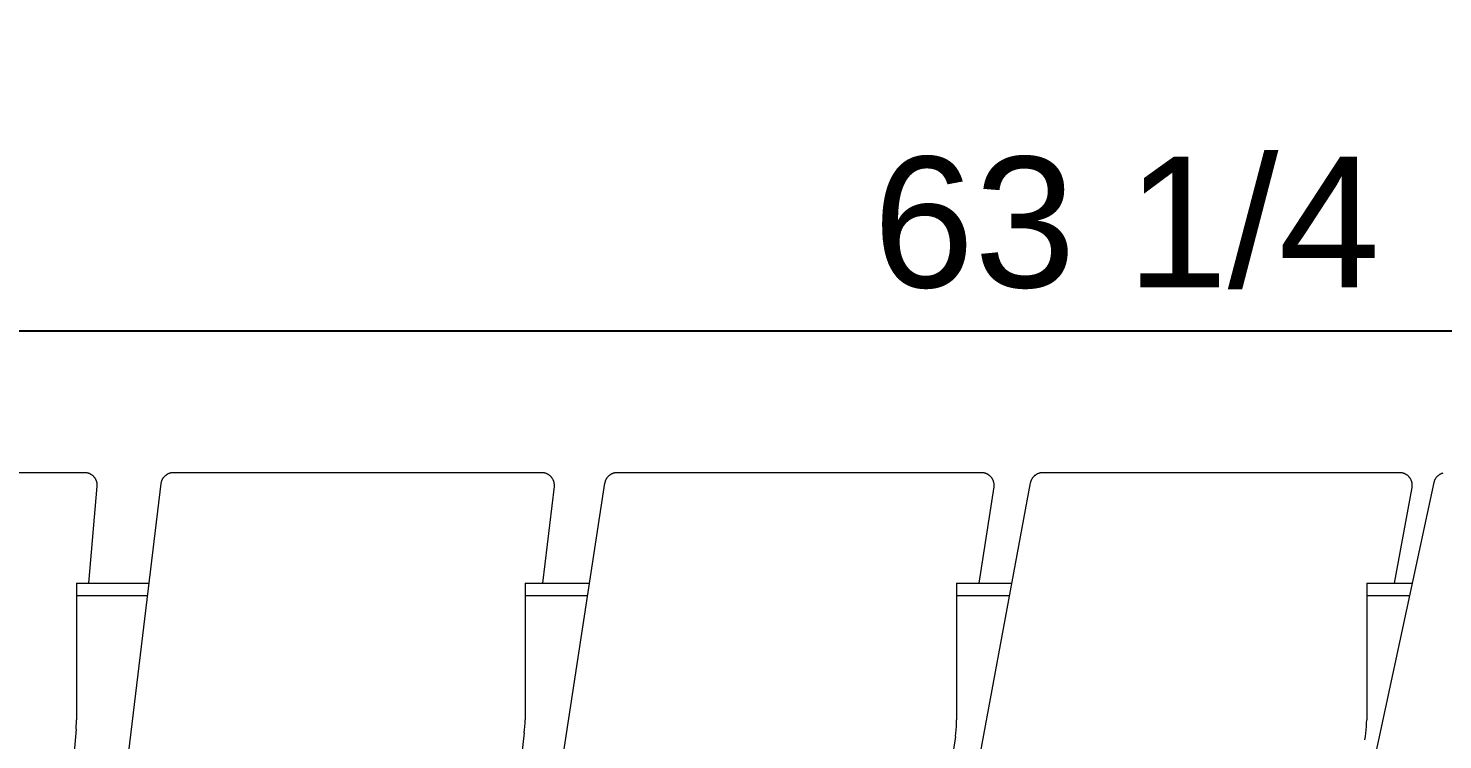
# Model space of a CAD drawing. Header units: inches. Extents: x -11 to 189, y -7 to 133.
# Drawn here: x 134.51 to 152.12, y 124.2 to 133.05 of the extents above; entities that cross this region are included whole.
import ezdxf

# ---------------------------------------------------------------- set-up
doc = ezdxf.new("R2010")
doc.units = ezdxf.units.IN
doc.layers.add('ZANO_R', color=7, linetype='Continuous', lineweight=0)
doc.layers.add('ZANO_W', color=1, linetype='Continuous', lineweight=0)
doc.styles.get("Standard").update_dxf_attribs({"font": 'arial.ttf'})
doc.dimstyles.new('amerykanie', dxfattribs={"dimtxt": 50, "dimasz": 50, "dimexe": 0.5, "dimexo": 0.5, "dimgap": 1, "dimtad": 1, "dimdec": 0, "dimzin": 0, "dimlunit": 5, "dimtxsty": 'Standard', "dimcen": 0.09, "dimclrd": 1, "dimclre": 1, "dimclrt": 1, "dimazin": 0, "dimtfac": 1, "dimtdec": 0, "dimtmove": 0, "dimatfit": 3, "dimfxl": 1, "dimtzin": 0, "dimarcsym": 1})

# ---------------------------------------------------------------- blocks, each defined once
blk = doc.blocks.new('*D405')
at = {"layer": 'ZANO_W', "color": 1, "lineweight": -2}
for p, q in [((116.545, 116.452), (116.545, 129.787)), ((179.816, 127.886), (179.816, 129.787)), ((117.545, 129.287), (178.816, 129.287))]:
    blk.add_line(p, q, dxfattribs=at)
at = {"layer": 'ZANO_W', "color": 1}
for points in [[(117.545, 129.454), (117.545, 129.121), (116.545, 129.287)], [(178.816, 129.121), (178.816, 129.454), (179.816, 129.287)]]:
    blk.add_solid(points, dxfattribs=at)
at = {"layer": 'ZANO_W', "color": 1, "insert": (148.18, 130.628), "char_height": 1.625, "attachment_point": 5}
blk.add_mtext('63 1/4', dxfattribs=at)

msp = doc.modelspace()

# ---------------------------------------------------------------- linework, layer by layer
at = {"layer": 'ZANO_R'}
for p, q in [((130.62746, 127.52506), (134.91177, 127.52506)), ((134.91177, 127.52506), (135.20909, 127.52506)), ((135.20909, 127.52506), (135.21452, 127.52497)), ((135.21452, 127.52497), (135.21995, 127.52468)), ((135.21995, 127.52468), (135.22536, 127.52422)), ((135.22536, 127.52422), (135.23076, 127.52356)), ((135.23076, 127.52356), (135.23613, 127.52272)), ((135.23613, 127.52272), (135.24147, 127.5217)), ((135.24147, 127.5217), (135.24677, 127.52049)), ((135.24677, 127.52049), (135.25202, 127.51909)), ((135.25202, 127.51909), (135.25722, 127.51752)), ((135.25722, 127.51752), (135.26237, 127.51577)), ((135.26237, 127.51577), (135.26745, 127.51385)), ((135.26745, 127.51385), (135.27246, 127.51174)), ((135.27246, 127.51174), (135.2774, 127.50947)), ((135.2774, 127.50947), (135.28225, 127.50703)), ((135.28225, 127.50703), (135.28702, 127.50442)), ((135.28702, 127.50442), (135.2917, 127.50165)), ((135.2917, 127.50165), (135.29628, 127.49872)), ((135.29628, 127.49872), (135.30075, 127.49563)), ((135.30075, 127.49563), (135.30511, 127.4924)), ((135.30511, 127.4924), (135.30936, 127.48901)), ((135.30936, 127.48901), (135.31349, 127.48547)), ((135.31349, 127.48547), (135.3175, 127.4818)), ((135.3175, 127.4818), (135.32138, 127.47799)), ((135.32138, 127.47799), (135.32512, 127.47405)), ((135.32512, 127.47405), (135.32873, 127.46998)), ((135.32873, 127.46998), (135.33219, 127.4658)), ((136.199, 127.4657), (136.20246, 127.46989)), ((136.20246, 127.46989), (136.20607, 127.47397)), ((136.20607, 127.47397), (136.20981, 127.47791)), ((136.20981, 127.47791), (136.21369, 127.48173)), ((136.21369, 127.48173), (136.21769, 127.48541)), ((136.21769, 127.48541), (136.22183, 127.48895)), ((136.22183, 127.48895), (136.22608, 127.49234)), ((136.22608, 127.49234), (136.23044, 127.49558)), ((136.23044, 127.49558), (136.23492, 127.49868)), ((136.23492, 127.49868), (136.2395, 127.50161)), ((136.2395, 127.50161), (136.24418, 127.50439)), ((136.24418, 127.50439), (136.24895, 127.507)), ((136.24895, 127.507), (136.25381, 127.50945)), ((136.25381, 127.50945), (136.25875, 127.51172)), ((136.25875, 127.51172), (136.26377, 127.51383)), ((136.26377, 127.51383), (136.26885, 127.51576)), ((136.26885, 127.51576), (136.274, 127.51751)), ((136.274, 127.51751), (136.27921, 127.51908)), ((136.27921, 127.51908), (136.28447, 127.52048)), ((136.28447, 127.52048), (136.28977, 127.52169)), ((136.28977, 127.52169), (136.29511, 127.52272)), ((136.29511, 127.52272), (136.30049, 127.52356)), ((136.30049, 127.52356), (136.30589, 127.52421)), ((136.30589, 127.52421), (136.31131, 127.52468)), ((136.31131, 127.52468), (136.31674, 127.52497)), ((136.31674, 127.52497), (136.32218, 127.52506)), ((136.32218, 127.52506), (140.48298, 127.52506)), ((140.48298, 127.52506), (140.89909, 127.52506)), ((140.89909, 127.52506), (140.90452, 127.52497)), ((140.90452, 127.52497), (140.90994, 127.52469)), ((140.90994, 127.52469), (140.91536, 127.52422)), ((140.91536, 127.52422), (140.92075, 127.52356)), ((140.92075, 127.52356), (140.92612, 127.52272)), ((140.92612, 127.52272), (140.93146, 127.5217)), ((140.93146, 127.5217), (140.93675, 127.52049)), ((140.93675, 127.52049), (140.94201, 127.5191)), ((140.94201, 127.5191), (140.94721, 127.51753)), ((140.94721, 127.51753), (140.95235, 127.51578)), ((140.95235, 127.51578), (140.95743, 127.51385)), ((140.95743, 127.51385), (140.96244, 127.51175)), ((140.96244, 127.51175), (140.96738, 127.50948)), ((140.96738, 127.50948), (140.97223, 127.50704)), ((140.97223, 127.50704), (140.977, 127.50443)), ((140.977, 127.50443), (140.98168, 127.50166)), ((140.98168, 127.50166), (140.98625, 127.49874)), ((140.98625, 127.49874), (140.99073, 127.49565)), ((140.99073, 127.49565), (140.99509, 127.49241)), ((140.99509, 127.49241), (140.99934, 127.48903)), ((140.99934, 127.48903), (141.00347, 127.4855)), ((141.00347, 127.4855), (141.00747, 127.48183)), ((141.00747, 127.48183), (141.01135, 127.47802)), ((141.01135, 127.47802), (141.01509, 127.47408)), ((141.01509, 127.47408), (141.0187, 127.47001)), ((141.0187, 127.47001), (141.02216, 127.46583)), ((141.72208, 127.46555), (141.72555, 127.46975)), ((141.72555, 127.46975), (141.72915, 127.47384)), ((141.72915, 127.47384), (141.7329, 127.47779)), ((141.7329, 127.47779), (141.73678, 127.48162)), ((141.73678, 127.48162), (141.74078, 127.4853)), ((141.74078, 127.4853), (141.74492, 127.48885)), ((141.74492, 127.48885), (141.74917, 127.49225)), ((141.74917, 127.49225), (141.75354, 127.49551)), ((141.75354, 127.49551), (141.75802, 127.49861)), ((141.75802, 127.49861), (141.7626, 127.50155)), ((141.7626, 127.50155), (141.76729, 127.50433)), ((141.76729, 127.50433), (141.77206, 127.50695)), ((141.77206, 127.50695), (141.77693, 127.5094)), ((141.77693, 127.5094), (141.78187, 127.51169)), ((141.78187, 127.51169), (141.7869, 127.5138)), ((141.7869, 127.5138), (141.79199, 127.51573)), ((141.79199, 127.51573), (141.79714, 127.51749)), ((141.79714, 127.51749), (141.80236, 127.51907)), ((141.80236, 127.51907), (141.80762, 127.52047)), ((141.80762, 127.52047), (141.81293, 127.52168)), ((141.81293, 127.52168), (141.81828, 127.52271)), ((141.81828, 127.52271), (141.82366, 127.52355)), ((141.82366, 127.52355), (141.82907, 127.52421)), ((141.82907, 127.52421), (141.8345, 127.52468)), ((141.8345, 127.52468), (141.83994, 127.52497)), ((141.83994, 127.52497), (141.84538, 127.52506)), ((141.84538, 127.52506), (145.84225, 127.52506)), ((145.84225, 127.52506), (146.37311, 127.52506)), ((146.37311, 127.52506), (146.37853, 127.52497)), ((146.37853, 127.52497), (146.38395, 127.52469)), ((146.38395, 127.52469), (146.38936, 127.52422)), ((146.38936, 127.52422), (146.39475, 127.52357)), ((146.39475, 127.52357), (146.40011, 127.52273)), ((146.40011, 127.52273), (146.40544, 127.5217)), ((146.40544, 127.5217), (146.41073, 127.5205)), ((146.41073, 127.5205), (146.41598, 127.51911)), ((146.41598, 127.51911), (146.42118, 127.51754)), ((146.42118, 127.51754), (146.42631, 127.5158)), ((146.42631, 127.5158), (146.43139, 127.51388)), ((146.43139, 127.51388), (146.4364, 127.51178)), ((146.4364, 127.51178), (146.44133, 127.50951)), ((146.44133, 127.50951), (146.44618, 127.50708)), ((146.44618, 127.50708), (146.45094, 127.50448)), ((146.45094, 127.50448), (146.45561, 127.50171)), ((146.45561, 127.50171), (146.46019, 127.49879)), ((146.46019, 127.49879), (146.46466, 127.49571)), ((146.46466, 127.49571), (146.46902, 127.49248)), ((146.46902, 127.49248), (146.47327, 127.4891)), ((146.47327, 127.4891), (146.47739, 127.48558)), ((146.47739, 127.48558), (146.4814, 127.48192)), ((146.4814, 127.48192), (146.48527, 127.47812)), ((146.48527, 127.47812), (146.48902, 127.47418)), ((146.48902, 127.47418), (146.49262, 127.47013)), ((146.49262, 127.47013), (146.49608, 127.46595)), ((147.01988, 127.46525), (147.02334, 127.46947)), ((147.02334, 127.46947), (147.02695, 127.47357)), ((147.02695, 127.47357), (147.03069, 127.47755)), ((147.03069, 127.47755), (147.03457, 127.48139)), ((147.03457, 127.48139), (147.03859, 127.4851)), ((147.03859, 127.4851), (147.04272, 127.48866)), ((147.04272, 127.48866), (147.04698, 127.49208)), ((147.04698, 127.49208), (147.05136, 127.49535)), ((147.05136, 127.49535), (147.05585, 127.49847)), ((147.05585, 127.49847), (147.06044, 127.50142)), ((147.06044, 127.50142), (147.06513, 127.50422)), ((147.06513, 127.50422), (147.06991, 127.50685)), ((147.06991, 127.50685), (147.07479, 127.50932)), ((147.07479, 127.50932), (147.07975, 127.51161)), ((147.07975, 127.51161), (147.08478, 127.51374)), ((147.08478, 127.51374), (147.08988, 127.51568)), ((147.08988, 127.51568), (147.09505, 127.51745)), ((147.09505, 127.51745), (147.10028, 127.51904)), ((147.10028, 127.51904), (147.10555, 127.52044)), ((147.10555, 127.52044), (147.11088, 127.52166)), ((147.11088, 127.52166), (147.11624, 127.5227)), ((147.11624, 127.5227), (147.12164, 127.52355)), ((147.12164, 127.52355), (147.12706, 127.52421)), ((147.12706, 127.52421), (147.1325, 127.52468)), ((147.1325, 127.52468), (147.13796, 127.52497)), ((147.13796, 127.52497), (147.14342, 127.52506)), ((147.14342, 127.52506), (150.93752, 127.52506)), ((150.93752, 127.52506), (151.57796, 127.52506)), ((151.57796, 127.52506), (151.58337, 127.52497)), ((151.58337, 127.52497), (151.58878, 127.52469)), ((151.58878, 127.52469), (151.59418, 127.52422)), ((151.59418, 127.52422), (151.59956, 127.52357)), ((151.59956, 127.52357), (151.60491, 127.52274)), ((151.60491, 127.52274), (151.61023, 127.52172)), ((151.61023, 127.52172), (151.61551, 127.52052)), ((151.61551, 127.52052), (151.62075, 127.51914)), ((151.62075, 127.51914), (151.62593, 127.51757)), ((151.62593, 127.51757), (151.63106, 127.51584)), ((151.63106, 127.51584), (151.63613, 127.51392)), ((151.63613, 127.51392), (151.64113, 127.51184)), ((151.64113, 127.51184), (151.64605, 127.50958)), ((151.64605, 127.50958), (151.65089, 127.50715)), ((151.65089, 127.50715), (151.65565, 127.50456)), ((151.65565, 127.50456), (151.66032, 127.50181)), ((151.66032, 127.50181), (151.66488, 127.4989)), ((151.66488, 127.4989), (151.66935, 127.49583)), ((151.66935, 127.49583), (151.6737, 127.49261)), ((151.6737, 127.49261), (151.67795, 127.48924)), ((151.67795, 127.48924), (151.68207, 127.48573)), ((151.68207, 127.48573), (151.68607, 127.48208)), ((151.68607, 127.48208), (151.68995, 127.4783)), ((151.68995, 127.4783), (151.69369, 127.47438)), ((151.69369, 127.47438), (151.69729, 127.47034)), ((151.69729, 127.47034), (151.70076, 127.46617)), ((152.04434, 127.46902), (152.04794, 127.47315)), ((152.04794, 127.47315), (152.05169, 127.47716)), ((152.05169, 127.47716), (152.05558, 127.48103)), ((152.05558, 127.48103), (152.05959, 127.48476)), ((152.05959, 127.48476), (152.06374, 127.48836)), ((152.06374, 127.48836), (152.06801, 127.4918)), ((152.06801, 127.4918), (152.07239, 127.4951)), ((152.07239, 127.4951), (152.07689, 127.49824)), ((152.07689, 127.49824), (152.0815, 127.50122)), ((152.0815, 127.50122), (152.0862, 127.50404)), ((152.0862, 127.50404), (152.091, 127.5067)), ((152.091, 127.5067), (152.09589, 127.50918)), ((152.09589, 127.50918), (152.10087, 127.5115)), ((152.10087, 127.5115), (152.10592, 127.51364)), ((152.10592, 127.51364), (152.11104, 127.5156)), ((152.11104, 127.5156), (152.11623, 127.51738)), ((152.11623, 127.51738), (152.12148, 127.51898)), ((134.86643, 116.60265), (136.16583, 127.38642)), ((135.36599, 127.35407), (135.26207, 126.14711)), ((135.33219, 127.4658), (135.3355, 127.46149)), ((135.3355, 127.46149), (135.33867, 127.45707)), ((135.33867, 127.45707), (135.34168, 127.45255)), ((135.34168, 127.45255), (135.34453, 127.44792)), ((135.34453, 127.44792), (135.34722, 127.4432)), ((135.34722, 127.4432), (135.34975, 127.43839)), ((135.34975, 127.43839), (135.35211, 127.43349)), ((135.35211, 127.43349), (135.3543, 127.42852)), ((135.3543, 127.42852), (135.35632, 127.42347)), ((135.35632, 127.42347), (135.35816, 127.41835)), ((135.35816, 127.41835), (135.35982, 127.41318)), ((135.35982, 127.41318), (135.3613, 127.40795)), ((135.3613, 127.40795), (135.36261, 127.40267)), ((135.36261, 127.40267), (135.36373, 127.39736)), ((135.36373, 127.39736), (135.36466, 127.392)), ((135.36466, 127.392), (135.36541, 127.38662)), ((135.36541, 127.38662), (135.36598, 127.38121)), ((135.36598, 127.38121), (135.36635, 127.37579)), ((135.36636, 127.35949), (135.36599, 127.35407)), ((135.36635, 127.37579), (135.36654, 127.37036)), ((135.36655, 127.36493), (135.36636, 127.35949)), ((135.36654, 127.37036), (135.36655, 127.36493)), ((136.16583, 127.38642), (136.16657, 127.39181)), ((136.16657, 127.39181), (136.1675, 127.39717)), ((136.1675, 127.39717), (136.16862, 127.40249)), ((136.16862, 127.40249), (136.16991, 127.40777)), ((136.16991, 127.40777), (136.17139, 127.41301)), ((136.17139, 127.41301), (136.17305, 127.41819)), ((136.17305, 127.41819), (136.17489, 127.42331)), ((136.17489, 127.42331), (136.1769, 127.42836)), ((136.1769, 127.42836), (136.17909, 127.43335)), ((136.17909, 127.43335), (136.18144, 127.43825)), ((136.18144, 127.43825), (136.18397, 127.44307)), ((136.18397, 127.44307), (136.18666, 127.4478)), ((136.18666, 127.4478), (136.18951, 127.45243)), ((136.18951, 127.45243), (136.19252, 127.45696)), ((136.19252, 127.45696), (136.19568, 127.46138)), ((136.19568, 127.46138), (136.199, 127.4657)), ((140.03202, 116.60774), (141.68973, 127.39151)), ((141.05543, 127.34874), (140.91064, 126.14711)), ((141.02216, 127.46583), (141.02548, 127.46152)), ((141.02548, 127.46152), (141.02864, 127.45711)), ((141.02864, 127.45711), (141.03165, 127.45258)), ((141.03165, 127.45258), (141.03451, 127.44796)), ((141.03451, 127.44796), (141.0372, 127.44324)), ((141.0372, 127.44324), (141.03973, 127.43843)), ((141.03973, 127.43843), (141.04209, 127.43354)), ((141.04209, 127.43354), (141.04428, 127.42856)), ((141.04428, 127.42856), (141.0463, 127.42352)), ((141.0463, 127.42352), (141.04814, 127.41841)), ((141.04814, 127.41841), (141.0498, 127.41324)), ((141.0498, 127.41324), (141.05129, 127.40801)), ((141.05129, 127.40801), (141.05259, 127.40273)), ((141.05259, 127.40273), (141.05371, 127.39742)), ((141.05371, 127.39742), (141.05465, 127.39207)), ((141.05465, 127.39207), (141.0554, 127.38668)), ((141.0554, 127.38668), (141.05597, 127.38128)), ((141.05599, 127.35415), (141.05543, 127.34874)), ((141.05597, 127.38128), (141.05635, 127.37586)), ((141.05636, 127.35957), (141.05599, 127.35415)), ((141.05635, 127.37586), (141.05654, 127.37043)), ((141.05654, 127.365), (141.05636, 127.35957)), ((141.05654, 127.37043), (141.05654, 127.365)), ((141.68973, 127.39151), (141.69065, 127.39688)), ((141.69065, 127.39688), (141.69176, 127.40221)), ((141.69176, 127.40221), (141.69305, 127.4075)), ((141.69305, 127.4075), (141.69452, 127.41275)), ((141.69452, 127.41275), (141.69617, 127.41794)), ((141.69617, 127.41794), (141.698, 127.42307)), ((141.698, 127.42307), (141.70001, 127.42813)), ((141.70001, 127.42813), (141.70219, 127.43312)), ((141.70219, 127.43312), (141.70454, 127.43804)), ((141.70454, 127.43804), (141.70706, 127.44287)), ((141.70706, 127.44287), (141.70975, 127.4476)), ((141.70975, 127.4476), (141.7126, 127.45225)), ((141.7126, 127.45225), (141.71561, 127.45679)), ((141.71561, 127.45679), (141.71877, 127.46122)), ((141.71877, 127.46122), (141.72208, 127.46555)), ((144.98866, 116.61253), (146.98858, 127.3963)), ((146.52876, 127.34365), (146.34482, 126.14711)), ((146.49608, 127.46595), (146.4994, 127.46165)), ((146.4994, 127.46165), (146.50257, 127.45724)), ((146.50257, 127.45724), (146.50558, 127.45273)), ((146.50558, 127.45273), (146.50844, 127.44811)), ((146.50844, 127.44811), (146.51113, 127.4434)), ((146.51113, 127.4434), (146.51366, 127.4386)), ((146.51366, 127.4386), (146.51603, 127.43372)), ((146.51603, 127.43372), (146.51822, 127.42875)), ((146.51822, 127.42875), (146.52024, 127.42371)), ((146.52024, 127.42371), (146.52209, 127.41861)), ((146.52209, 127.41861), (146.52376, 127.41345)), ((146.52376, 127.41345), (146.52525, 127.40823)), ((146.52525, 127.40823), (146.52656, 127.40296)), ((146.52656, 127.40296), (146.52769, 127.39765)), ((146.52769, 127.39765), (146.52863, 127.39231)), ((146.52863, 127.39231), (146.52939, 127.38693)), ((146.52949, 127.34903), (146.52876, 127.34365)), ((146.52939, 127.38693), (146.52997, 127.38154)), ((146.53004, 127.35443), (146.52949, 127.34903)), ((146.52997, 127.38154), (146.53035, 127.37612)), ((146.5304, 127.35985), (146.53004, 127.35443)), ((146.53035, 127.37612), (146.53055, 127.3707)), ((146.53057, 127.36527), (146.5304, 127.35985)), ((146.53055, 127.3707), (146.53057, 127.36527)), ((146.98858, 127.3963), (146.98967, 127.40165)), ((146.98967, 127.40165), (146.99094, 127.40696)), ((146.99094, 127.40696), (146.9924, 127.41222)), ((146.9924, 127.41222), (146.99404, 127.41743)), ((146.99404, 127.41743), (146.99585, 127.42258)), ((146.99585, 127.42258), (146.99785, 127.42767)), ((146.99785, 127.42767), (147.00002, 127.43268)), ((147.00002, 127.43268), (147.00237, 127.43761)), ((147.00237, 127.43761), (147.00488, 127.44246)), ((147.00488, 127.44246), (147.00756, 127.44722)), ((147.00756, 127.44722), (147.0104, 127.45189)), ((147.0104, 127.45189), (147.01341, 127.45645)), ((147.01341, 127.45645), (147.01657, 127.4609)), ((147.01657, 127.4609), (147.01988, 127.46525)), ((149.68815, 116.61697), (152.01085, 127.40074)), ((151.7328, 127.33886), (151.51178, 126.14711)), ((151.70076, 127.46617), (151.70407, 127.46189)), ((151.70407, 127.46189), (151.70724, 127.4575)), ((151.70724, 127.4575), (151.71026, 127.453)), ((151.71026, 127.453), (151.71312, 127.4484)), ((151.71312, 127.4484), (151.71582, 127.44371)), ((151.71582, 127.44371), (151.71835, 127.43892)), ((151.71835, 127.43892), (151.72072, 127.43405)), ((151.72072, 127.43405), (151.72292, 127.4291)), ((151.72292, 127.4291), (151.72495, 127.42408)), ((151.72495, 127.42408), (151.72681, 127.41899)), ((151.72681, 127.41899), (151.72849, 127.41384)), ((151.72849, 127.41384), (151.72999, 127.40864)), ((151.72999, 127.40864), (151.73131, 127.40339)), ((151.73131, 127.40339), (151.73245, 127.39809)), ((151.73245, 127.39809), (151.73341, 127.39276)), ((151.73369, 127.34421), (151.7328, 127.33886)), ((151.73341, 127.39276), (151.73419, 127.3874)), ((151.73441, 127.34957), (151.73369, 127.34421)), ((151.73419, 127.3874), (151.73478, 127.38201)), ((151.73493, 127.35497), (151.73441, 127.34957)), ((151.73478, 127.38201), (151.73518, 127.37661)), ((151.73527, 127.36037), (151.73493, 127.35497)), ((151.73518, 127.37661), (151.7354, 127.3712)), ((151.73543, 127.36579), (151.73527, 127.36037)), ((151.7354, 127.3712), (151.73543, 127.36579)), ((152.01085, 127.40074), (152.0121, 127.40608)), ((152.0121, 127.40608), (152.01353, 127.41138)), ((152.01353, 127.41138), (152.01515, 127.41662)), ((152.01515, 127.41662), (152.01695, 127.4218)), ((152.01695, 127.4218), (152.01893, 127.42692)), ((152.01893, 127.42692), (152.02108, 127.43196)), ((152.02108, 127.43196), (152.02341, 127.43693)), ((152.02341, 127.43693), (152.02591, 127.44181)), ((152.02591, 127.44181), (152.02858, 127.4466)), ((152.02858, 127.4466), (152.03142, 127.4513)), ((152.03142, 127.4513), (152.03441, 127.4559)), ((152.03441, 127.4559), (152.03757, 127.46038)), ((152.03757, 127.46038), (152.04088, 127.46476)), ((152.04088, 127.46476), (152.04434, 127.46902)), ((135.1104, 126.14711), (135.1104, 124.44418)), ((135.1104, 126.14711), (136.0165, 126.14711)), ((140.69543, 126.14711), (140.69543, 124.44418)), ((140.69543, 126.14711), (141.49844, 126.14711)), ((146.06646, 126.14711), (146.75691, 126.14711)), ((146.06646, 126.14711), (146.06646, 124.44418)), ((151.1713, 126.14711), (151.74083, 126.14711)), ((151.1713, 126.14711), (151.1713, 124.44418)), ((135.99752, 125.98963), (135.1104, 125.98963)), ((141.47423, 125.98963), (140.69543, 125.98963)), ((146.7277, 125.98963), (146.06646, 125.98963)), ((151.70691, 125.98963), (151.1713, 125.98963)), ((135.10551, 124.3287), (134.6681, 119.24825)), ((135.10551, 124.3287), (135.10824, 124.36714)), ((135.10824, 124.36714), (135.10987, 124.40565)), ((135.10987, 124.40565), (135.1104, 124.44418)), ((140.68604, 124.28313), (140.69018, 124.32327)), ((140.69018, 124.32327), (140.69313, 124.36352)), ((140.69313, 124.36352), (140.69488, 124.40383)), ((140.69488, 124.40383), (140.69543, 124.44418)), ((146.05703, 124.28033), (146.06123, 124.32117)), ((146.06123, 124.32117), (146.0642, 124.36211)), ((146.0642, 124.36211), (146.06595, 124.40313)), ((146.06595, 124.40313), (146.06646, 124.44418)), ((151.16227, 124.28006), (151.16636, 124.32097)), ((151.16636, 124.32097), (151.16923, 124.36199)), ((151.16923, 124.36199), (151.17088, 124.40307)), ((151.17088, 124.40307), (151.1713, 124.44418)), ((140.68604, 124.28313), (140.07936, 119.24825)), ((146.0516, 124.23964), (145.28431, 119.24825)), ((146.0516, 124.23964), (146.05703, 124.28033)), ((151.15043, 124.1987), (151.15696, 124.23929)), ((151.15696, 124.23929), (151.16227, 124.28006))]:
    msp.add_line(p, q, dxfattribs=at)

# ---------------------------------------------------------------- dimensions: what is measured, and where the dimension line sits
at = {"layer": 'ZANO_W'}
dim = msp.add_linear_dim(base=(179.81591, 129.28729), p1=(116.54452, 115.95209), p2=(179.81591, 127.38558), dimstyle='amerykanie', override={"dimtxt": 1.625, "dimasz": 1, "dimgap": 0.5, "dimdec": 4, "dimaunit": 1, "dimadec": 1, "dimtdec": 4, "dimtmove": 1, "dimfrac": 2}, dxfattribs=at)
dim.commit()
dim.dimension.update_dxf_attribs({"geometry": '*D405', "text_midpoint": (148.18022, 130.62806)})

doc.saveas('drawing.dxf')
